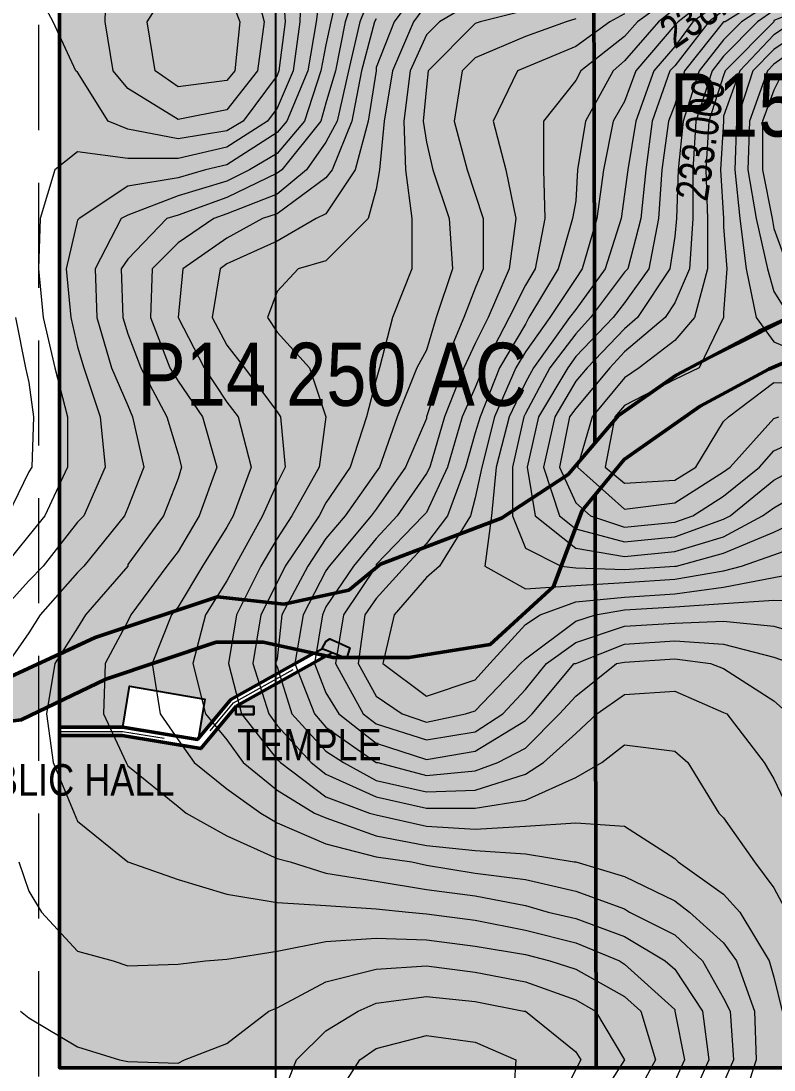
# Model space of a CAD drawing. Header units: metres. Extents: x 199095 to 216734, y 1644234 to 1657008.
# Drawn here: x 206197 to 207093, y 1651251 to 1652499 of the extents above; entities that cross this region are included whole.
import ezdxf
from ezdxf.enums import TextEntityAlignment as Align

# ---------------------------------------------------------------- set-up
doc = ezdxf.new("R2010")
doc.units = ezdxf.units.M
doc.linetypes.add('DASHED', pattern=[0.75, 0.5, -0.25])
for name, color, linetype in [('250 Ac', 10, 'Continuous'), ('C-ANNO-MATC', 7, 'DASHED'), ('CON TXT', 204, 'Continuous'), ('GRID', 7, 'Continuous'), ("PLOT NO'S", 1, 'Continuous')]:
    doc.layers.add(name, color=color, linetype=linetype)
doc.layers.add('CONTOURS', color=8, linetype='Continuous', lineweight=9)
doc.layers.add('STREAM', color=141, linetype='Continuous', lineweight=0)
doc.layers.add('Plot hatching', color=7, linetype='Continuous', true_color=0xffffdb)
doc.styles.get("Standard").update_dxf_attribs({"font": 'ARIALN.TTF'})

msp = doc.modelspace()

# ---------------------------------------------------------------- hatches: boundary and pattern name
at = {"layer": 'Plot hatching', "linetype": 'ByBlock'}
h = msp.add_hatch(color=256, dxfattribs=at)
h.dxf.hatch_style = 1
h.paths.add_polyline_path([(206877.7, 1652949.8), (206242.9, 1652949.8), (206242.9, 1651746), (206285.2, 1651765.7), (206430.7, 1651814.1), (206509.9, 1651805.4), (206587.1, 1651822.1), (206624.6, 1651852.9), (206759.1, 1651904), (206768.7, 1651907.7), (206847.8, 1651959.6), (206879.8, 1651996.8)])
at = {"layer": 'Plot hatching', "linetype": 'ByBlock', "lineweight": 9}
h = msp.add_hatch(color=256, dxfattribs=at)
h.dxf.hatch_style = 1
h.paths.add_polyline_path([(207495.9, 1652949.8), (206877.7, 1652949.8), (206879.8, 1651996.8), (206907.8, 1652029.5), (206976.3, 1652077.7), (207075.1, 1652129.9), (207291.3, 1652227.6), (207380.4, 1652263.7), (207480.1, 1652315), (207495.9, 1652323.5)])
h = msp.add_hatch(color=256, dxfattribs=at)
h.dxf.hatch_style = 1
h.paths.add_polyline_path([(207495.9, 1652288.9), (207465.4, 1652270.7), (207353.3, 1652209.4), (207265.5, 1652161.3), (207086.7, 1652084.7), (207004.9, 1652040.6), (206914.4, 1651977.2), (206879.9, 1651935.3), (206881.4, 1651254), (207453.1, 1651254), (207495.9, 1651254)])
at = {"layer": 'Plot hatching', "linetype": 'ByBlock'}
h = msp.add_hatch(color=256, dxfattribs=at)
h.dxf.hatch_style = 1
h.paths.add_polyline_path([(206879.9, 1651935.3), (206864.5, 1651916.6), (206830.7, 1651826.2), (206759.4, 1651761.3), (206755.1, 1651757.5), (206658.3, 1651741.8), (206568.7, 1651741.8), (206560.1, 1651743.7), (206453.2, 1651684), (206410.9, 1651633.6), (206317.3, 1651649.1), (206242.9, 1651649.1), (206242.9, 1651254), (206407.8, 1651254), (206617.7, 1651254), (206760.5, 1651254), (206881.4, 1651254)])
h = msp.add_hatch(color=256, dxfattribs=at)
h.dxf.hatch_style = 1
h.paths.add_polyline_path([(206500, 1651721.6), (206500, 1651756.7), (206485, 1651760), (206429.3, 1651760), (206297.9, 1651716), (206242.9, 1651689.5), (206242.9, 1651659.1), (206318.2, 1651659.1), (206326.3, 1651707.7), (206415.8, 1651692.5), (206408.1, 1651645.8), (206446.7, 1651691.8)])
h = msp.add_hatch(color=256, dxfattribs=at)
h.dxf.hatch_style = 1
h.paths.add_polyline_path([(206545.3, 1651746.9), (206500, 1651756.7), (206500, 1651721.6)])
at = {"layer": 'STREAM', "lineweight": 50}
h = msp.add_hatch(color=256, dxfattribs=at)
h.dxf.hatch_style = 1
h.paths.add_polyline_path([(203692.7, 1650713.2), (203672.2, 1650724.7), (203706.3, 1650771.5), (203719.7, 1650780.9), (203713.2, 1650786.1), (203714.2, 1650791.7), (203719.2, 1650793.4), (203722.7, 1650789.1), (203723.9, 1650790.7), (203720.8, 1650793.9), (203723.4, 1650795.6), (203726.9, 1650794.6), (203729.2, 1650796.7), (203731.6, 1650808.5), (203728.4, 1650809.4), (203723.8, 1650807.4), (203722.4, 1650810.7), (203731.3, 1650824.7), (203734.5, 1650835.5), (203734.5, 1650841), (203727.8, 1650843.3), (203727.1, 1650849.8), (203721.9, 1650857.1), (203723.8, 1650860), (203723.8, 1650863.3), (203718.8, 1650861.6), (203713.2, 1650867.4), (203713.2, 1650880.2), (203704.8, 1650886.9), (203704.8, 1650891.6), (203710.7, 1650898.9), (203712.7, 1650913.2), (203703.6, 1650920.5), (203706.5, 1650935.7), (203698.3, 1650943.5), (203695.6, 1650956.4), (203683.4, 1650964.9), (203687.7, 1650975.4), (203689.5, 1650993.8), (203689.5, 1651009.5), (203689.5, 1651025.3), (203683.3, 1651040.6), (203676.2, 1651054.6), (203680, 1651084), (203680, 1651121.3), (203660.9, 1651137.2), (203649.2, 1651126.9), (203633.5, 1651113), (203600, 1651078.4), (203559.2, 1651036.2), (203537.4, 1650981.9), (203523.2, 1650946.3), (203504.6, 1650905), (203481.5, 1650858.4), (203451.3, 1650822.7), (203413.8, 1650777.3), (203394.7, 1650825.9), (203428.9, 1650893), (203467.7, 1650964.1), (203489.4, 1651022.6), (203506.5, 1651061.4), (203550.7, 1651103.6), (203559.8, 1651122.9), (203616.7, 1651184.6), (203688.4, 1651248.9), (203746.6, 1651295.1), (203772.1, 1651317.3), (203810.2, 1651344.2), (203819.2, 1651368.2), (203840.9, 1651391.1), (203848.4, 1651399), (203852.1, 1651405.5), (203855.8, 1651412.1), (203866.8, 1651418.7), (203875.9, 1651431.2), (203900.7, 1651459.1), (203911.5, 1651479.3), (203923.4, 1651505.7), (203945.7, 1651541.8), (203945.7, 1651544.3), (203937.5, 1651550.2), (203942.5, 1651554.1), (203942.5, 1651559.1), (203950.5, 1651565.2), (203958.2, 1651560.7), (203961.5, 1651558.1), (203967.2, 1651564.5), (203989, 1651578.7), (204039.4, 1651590.8), (204071.8, 1651590.8), (204103.2, 1651599.2), (204100.1, 1651602.4), (204096.6, 1651610), (204103.9, 1651615.3), (204109.4, 1651615.3), (204111.7, 1651610.5), (204107.7, 1651603.8), (204112.7, 1651599.7), (204121.7, 1651602.3), (204123.7, 1651607.7), (204130.9, 1651609.9), (204136.7, 1651609.9), (204140.1, 1651611.5), (204178.9, 1651629.5), (204181.2, 1651636), (204217.8, 1651656.5), (204238.1, 1651667.5), (204241.4, 1651663.8), (204251.3, 1651663.8), (204264.2, 1651669), (204278.2, 1651670.5), (204286.8, 1651679.1), (204296.3, 1651682.7), (204310.6, 1651673.5), (204326.9, 1651673.5), (204335.2, 1651670.5), (204345.1, 1651660.1), (204355.8, 1651658.1), (204386.1, 1651653.7), (204417.7, 1651649), (204417.7, 1651652.7), (204431.7, 1651649.4), (204444.1, 1651650.9), (204457, 1651653.6), (204461.4, 1651642.5), (204468.6, 1651640.3), (204478.4, 1651632.2), (204492, 1651624.4), (204502.8, 1651618.8), (204507, 1651611), (204507, 1651604.7), (204510, 1651598.6), (204515.8, 1651587.1), (204534.1, 1651603.2), (204548.4, 1651618.8), (204558, 1651639.8), (204593, 1651685.5), (204606.4, 1651700.3), (204618.8, 1651711.6), (204638.2, 1651723.1), (204652, 1651729.7), (204667.4, 1651731), (204676.4, 1651733.1), (204692, 1651719.1), (204715.9, 1651708.8), (204735.5, 1651698.3), (204762.4, 1651687.6), (204788.3, 1651689.9), (204831.2, 1651686.6), (204862.7, 1651688), (204899.3, 1651689.9), (204921.7, 1651687.8), (204936.1, 1651688), (204958.7, 1651694.9), (204966.4, 1651696.3), (204978.9, 1651708.5), (204994.2, 1651706.6), (204999.5, 1651712.5), (205029.6, 1651722.1), (205062, 1651719.4), (205073.7, 1651719.4), (205104.4, 1651710), (205159.4, 1651693.2), (205238.2, 1651669.1), (205263.9, 1651669.1), (205379.2, 1651692.1), (205434.9, 1651697.4), (205538.4, 1651707.1), (205561, 1651703.1), (205602.6, 1651696), (205677.2, 1651677), (205766.2, 1651672.8), (205843.8, 1651669.1), (205938.5, 1651684.1), (205996.5, 1651691.3), (206053.3, 1651691.3), (206143.6, 1651691.3), (206179.2, 1651716.4), (206285.2, 1651765.7), (206430.7, 1651814.1), (206509.9, 1651805.4), (206587.1, 1651822.1), (206624.6, 1651852.9), (206768.7, 1651907.7), (206847.8, 1651959.6), (206907.8, 1652029.5), (206976.3, 1652077.7), (207075.1, 1652129.9), (207291.3, 1652227.6), (207380.4, 1652263.7), (207493.2, 1652321.8), (207522.3, 1652340.4), (207533.8, 1652350.8), (207530.6, 1652355.5), (207532.5, 1652357.8), (207538, 1652355.8), (207548.5, 1652355.8), (207554.7, 1652361.8), (207557.1, 1652374.4), (207565.3, 1652378.9), (207571.5, 1652371.4), (207581.9, 1652380.8), (207581.9, 1652402.2), (207586.7, 1652421), (207648, 1652436.9), (207745.7, 1652466.9), (207924.4, 1652417.9), (207923.8, 1652370.4), (207785, 1652427), (207715.2, 1652427), (207629.2, 1652395), (207618.6, 1652363.4), (207633.2, 1652343), (207612.3, 1652325.7), (207597.1, 1652340.9), (207543.6, 1652317.3), (207465.4, 1652270.7), (207353.3, 1652209.4), (207265.5, 1652161.3), (207086.7, 1652084.7), (207004.9, 1652040.6), (206914.4, 1651977.2), (206864.5, 1651916.6), (206830.7, 1651826.2), (206755.1, 1651757.5), (206658.3, 1651741.8), (206568.7, 1651741.8), (206485, 1651760), (206429.3, 1651760), (206297.9, 1651716), (206197.4, 1651667.6), (205962.8, 1651639), (205794.6, 1651639), (205631.5, 1651661.3), (205509.6, 1651687.9), (205380.5, 1651671.5), (205239.8, 1651639.4), (205126.5, 1651674.4), (205068.6, 1651688), (205028.5, 1651695.6), (204997, 1651689.3), (204973.8, 1651675.9), (204938.6, 1651659.1), (204919.1, 1651657), (204908.3, 1651660.9), (204883.1, 1651667.5), (204855.6, 1651667.5), (204831.5, 1651664.2), (204806.7, 1651660.8), (204769.5, 1651668.4), (204731, 1651682.3), (204701.1, 1651698.5), (204688.4, 1651704.7), (204661, 1651699.1), (204634.9, 1651687.9), (204628.7, 1651681.9), (204625.7, 1651665.1), (204612.9, 1651647.2), (204603.3, 1651641), (204590.7, 1651641), (204579.1, 1651627), (204569.9, 1651599.7), (204566.9, 1651591.1), (204565.4, 1651584.9), (204561.8, 1651580.3), (204557, 1651580.3), (204544, 1651571.8), (204528.3, 1651565.2), (204519, 1651566.9), (204500.4, 1651575.4), (204488.9, 1651590.3), (204481.4, 1651609.6), (204474.7, 1651619.2), (204459, 1651622.1), (204447.2, 1651628.3), (204420.8, 1651631.4), (204402.7, 1651631.4), (204391.6, 1651635.6), (204388.2, 1651637.4), (204380.7, 1651635.8), (204370.6, 1651638.8), (204350.5, 1651640.7), (204334.6, 1651644.7), (204323.5, 1651646.9), (204317.5, 1651634.8), (204311.3, 1651634.8), (204311.3, 1651643), (204315.5, 1651652.8), (204292.7, 1651652.8), (204264.8, 1651650), (204239.5, 1651644.9), (204213.6, 1651633.7), (204194.1, 1651621.5), (204192.1, 1651618), (204198.8, 1651612.9), (204196.2, 1651607.4), (204185.9, 1651603.9), (204176.6, 1651608.3), (204165.9, 1651601.8), (204157.2, 1651590.9), (204148.4, 1651587.3), (204134, 1651587.3), (204112.4, 1651582.1), (204096.9, 1651577.9), (204084.1, 1651577.9), (204075.8, 1651575.9), (204071, 1651571), (204062.2, 1651573.3), (204062.2, 1651576.3), (204044.8, 1651569.5), (204020.3, 1651560.7), (203998.8, 1651557.8), (203988.5, 1651549.5), (203991.4, 1651541.3), (203991.4, 1651536.6), (203985.4, 1651533.4), (203980.2, 1651524.8), (203973.9, 1651523), (203970, 1651523), (203962.3, 1651515), (203953.3, 1651493.1), (203945, 1651483.2), (203939.8, 1651481.9), (203935.2, 1651473.8), (203936.5, 1651471.4), (203941.4, 1651469.8), (203942.8, 1651463.7), (203939, 1651459.6), (203944.9, 1651449.5), (203948.4, 1651443.6), (203945.5, 1651437.8), (203935.2, 1651436), (203930.7, 1651444.3), (203922.9, 1651447.2), (203919.8, 1651452.3), (203902.3, 1651431.4), (203871.3, 1651388.7), (203840.5, 1651354.8), (203815.5, 1651329.9), (203783.9, 1651305.3), (203756.6, 1651279.7), (203695.1, 1651230.7), (203630.6, 1651164.9), (203605.6, 1651131.5), (203603.6, 1651127.4), (203608.1, 1651108.7), (203638.8, 1651140.2), (203669.2, 1651154.9), (203686.6, 1651154.9), (203690.5, 1651137), (203697.8, 1651097.6), (203701.2, 1651079.4), (203696.9, 1651030.3), (203702.2, 1651014.6), (203699.6, 1651006), (203697.9, 1651000.5), (203700.4, 1650993.2), (203704, 1650976.8), (203708.4, 1650960.8), (203708.4, 1650953.5), (203720.9, 1650942), (203722.2, 1650935.7), (203717.4, 1650925.4), (203722.2, 1650919.4), (203720.8, 1650915.3), (203726.1, 1650906.1), (203723.6, 1650898.5), (203722.1, 1650895.1), (203725.2, 1650888), (203723.3, 1650871.7), (203738.2, 1650866.3), (203745.4, 1650870.3), (203743.2, 1650879), (203747.2, 1650883.5), (203755.8, 1650885.9), (203761.1, 1650882.5), (203763.3, 1650874.6), (203757.6, 1650865.1), (203751.8, 1650861.2), (203756.4, 1650856.2), (203750.8, 1650838.3), (203746.1, 1650834.5), (203740.1, 1650834.5), (203740.1, 1650826.8), (203743, 1650815), (203740.5, 1650808), (203736.5, 1650808), (203733.8, 1650787.3), (203727.6, 1650773.6), (203708.2, 1650740.2)])

# ---------------------------------------------------------------- linework, layer by layer
at = {"linetype": 'ByBlock', "lineweight": 9}
msp.add_line((206242.9, 1652949.8), (206242.9, 1651254), dxfattribs=at)
at = {"linetype": 'ByBlock', "lineweight": 9, "flags": 128}
for points in [[(206759.1, 1651904), (206768.7, 1651907.7), (206847.8, 1651959.6), (206907.8, 1652029.5), (206976.3, 1652077.7), (207075.1, 1652129.9), (207291.3, 1652227.6), (207380.4, 1652263.7), (207453.1, 1652301.1)], [(207265.5, 1652161.3), (207086.7, 1652084.7), (207004.9, 1652040.6), (206914.4, 1651977.2), (206864.5, 1651916.6), (206830.7, 1651826.2), (206755.1, 1651757.5), (206658.3, 1651741.8), (206568.7, 1651741.8), (206485, 1651760), (206429.3, 1651760), (206297.9, 1651716), (206197.4, 1651667.6), (205962.8, 1651639)], [(206158.2, 1651701.6), (206179.2, 1651716.4), (206285.2, 1651765.7), (206430.7, 1651814.1), (206509.9, 1651805.4), (206587.1, 1651822.1), (206624.6, 1651852.9), (206759.1, 1651904)], [(206417.8, 1651254), (206617.7, 1651254), (206760.5, 1651254), (209323.8, 1651254)]]:
    msp.add_lwpolyline(points, dxfattribs=at)
at = {"flags": 128}
for points in [[(207396, 1652271.7), (207380.4, 1652263.7), (207294.4, 1652226.3), (207240, 1652202.6), (207188.8, 1652180.4), (207134, 1652156.5), (207092.6, 1652135.8), (207063.5, 1652121.2), (207033.1, 1652106.1), (207010, 1652094.5), (206976.3, 1652077.7), (206942.1, 1652053.6), (206907.8, 1652029.5), (206877.8, 1651994.5), (206852.3, 1651964.8)], [(206555.2, 1651752.5), (206560.2, 1651761.5), (206564.4, 1651764.2), (206574.3, 1651759.6), (206588.1, 1651753.3), (206584.1, 1651740.8), (206572.5, 1651745.4), (206560.6, 1651750.1), (206555.1, 1651752.3)], [(206326.3, 1651707.7), (206415.8, 1651692.5), (206407.8, 1651644.2), (206318.2, 1651659.1), (206326.3, 1651707.7)], [(206326.3, 1651707.7), (206415.8, 1651692.5), (206407.8, 1651644.2), (206318.2, 1651659.1), (206326.3, 1651707.7)]]:
    msp.add_lwpolyline(points, dxfattribs=at)
for points in [[(206318.2, 1651659.1), (206326.3, 1651707.7), (206415.8, 1651692.5), (206407.8, 1651644.2)], [(206318.2, 1651659.1), (206326.3, 1651707.7), (206415.8, 1651692.5), (206407.8, 1651644.2)], [(206474, 1651674.2), (206452.6, 1651674.2), (206452.6, 1651683.6), (206474, 1651683.6)], [(206474, 1651674.2), (206452.6, 1651674.2), (206452.6, 1651683.6), (206474, 1651683.6)], [(206474, 1651674.2), (206452.6, 1651674.2), (206452.6, 1651683.6), (206474, 1651683.6)], [(206474, 1651674.2), (206452.6, 1651674.2), (206452.6, 1651683.6), (206474, 1651683.6)], [(206474, 1651674.2), (206452.6, 1651674.2), (206452.6, 1651683.6), (206474, 1651683.6)], [(206474, 1651674.2), (206452.6, 1651674.2), (206452.6, 1651683.6), (206474, 1651683.6)], [(206474, 1651674.2), (206452.6, 1651674.2), (206452.6, 1651683.6), (206474, 1651683.6)]]:
    msp.add_lwpolyline(points, close=True, dxfattribs=at)
at = {"linetype": 'ByBlock', "lineweight": 9, "flags": 128}
for points in [[(206407.8, 1651644.2), (206318.2, 1651659.1), (206326.3, 1651707.7), (206415.8, 1651692.5)], [(206474, 1651674.2), (206452.6, 1651674.2), (206452.6, 1651683.6), (206474, 1651683.6)]]:
    msp.add_lwpolyline(points, close=True, dxfattribs=at)
msp.add_lwpolyline([(206452.6, 1651674.2), (206474, 1651674.2), (206474, 1651683.6), (206452.6, 1651683.6)], close=True)
msp.add_lwpolyline([(206452.6, 1651674.2), (206474, 1651674.2), (206474, 1651683.6), (206452.6, 1651683.6)], close=True)
at = {"linetype": 'ByBlock', "lineweight": 50, "flags": 128}
for points in [[(206242.9, 1651254), (206617.7, 1651254), (206760.5, 1651254), (208018.8, 1651254)], [(206417.8, 1651254), (206617.7, 1651254), (206760.5, 1651254), (209323.8, 1651254)]]:
    msp.add_lwpolyline(points, dxfattribs=at)
at = {"layer": '250 Ac', "linetype": 'ByBlock', "lineweight": 50, "flags": 128}
for points in [[(208009.9, 1651229), (208009.9, 1651254), (207495.9, 1651254), (207453.1, 1651254), (206881.4, 1651254), (206760.5, 1651254), (206617.7, 1651254), (206417.8, 1651254), (206413.2, 1651254), (206413.2, 1651254), (206407.8, 1651254), (206242.9, 1651254), (206242.9, 1652949.8), (206154.9, 1653009)], [(207453.1, 1652263.9), (207353.3, 1652209.4), (207265.5, 1652161.3), (207086.7, 1652084.7), (207004.9, 1652040.6), (206914.4, 1651977.2), (206864.5, 1651916.6), (206830.7, 1651826.2), (206759.4, 1651761.3)], [(206179.2, 1651716.4), (206285.2, 1651765.7), (206430.7, 1651814.1), (206509.9, 1651805.4), (206587.1, 1651822.1), (206624.6, 1651852.9), (206768.7, 1651907.7), (206847.8, 1651959.6), (206907.8, 1652029.5), (206976.3, 1652077.7), (207075.1, 1652129.9), (207291.3, 1652227.6)], [(207265.5, 1652161.3), (207086.7, 1652084.7), (207004.9, 1652040.6), (206914.4, 1651977.2), (206864.5, 1651916.6), (206830.7, 1651826.2), (206755.1, 1651757.5), (206658.3, 1651741.8), (206568.7, 1651741.8), (206485, 1651760), (206429.3, 1651760), (206297.9, 1651716), (206197.4, 1651667.6), (205962.8, 1651639)]]:
    msp.add_lwpolyline(points, dxfattribs=at)
for points in [[(206877.7, 1652949.8), (206242.9, 1652949.8), (206242.9, 1651746), (206285.2, 1651765.7), (206430.7, 1651814.1), (206509.9, 1651805.4), (206587.1, 1651822.1), (206624.6, 1651852.9), (206759.1, 1651904), (206768.7, 1651907.7), (206847.8, 1651959.6), (206879.8, 1651996.8)], [(207495.9, 1652949.8), (206877.7, 1652949.8), (206879.8, 1651996.8), (206907.8, 1652029.5), (206976.3, 1652077.7), (207075.1, 1652129.9), (207291.3, 1652227.6), (207380.4, 1652263.7), (207480.1, 1652315), (207495.9, 1652323.5)], [(207495.9, 1652288.9), (207465.4, 1652270.7), (207353.3, 1652209.4), (207265.5, 1652161.3), (207086.7, 1652084.7), (207004.9, 1652040.6), (206914.4, 1651977.2), (206879.9, 1651935.3), (206881.4, 1651254), (207453.1, 1651254), (207495.9, 1651254)], [(206453.2, 1651684), (206560.1, 1651743.7), (206545.3, 1651746.9), (206446.7, 1651691.8), (206406.9, 1651644.4), (206318.2, 1651659.1), (206242.9, 1651659.1), (206242.9, 1651649.1), (206317.3, 1651649.1), (206410.9, 1651633.6)]]:
    msp.add_lwpolyline(points, close=True, dxfattribs=at)
at = {"layer": 'C-ANNO-MATC', "lineweight": 9, "ltscale": 250, "flags": 128}
for points in [[(205992.8, 1653282.2), (205990.1, 1653272.2), (205978.9, 1653229.6), (205971.5, 1653201.8), (205952.9, 1653135.3), (205948.5, 1653118), (205980.7, 1653096.3), (206002, 1653081.9), (206027.4, 1653064.8), (206050.7, 1653049.1), (206217.9, 1652936.5), (206217.9, 1651229), (206693.9, 1651229)], [(206242.9, 1651654.1), (206317.7, 1651654.1), (206408.9, 1651639), (206449.9, 1651687.9), (206564.6, 1651751.9)]]:
    msp.add_lwpolyline(points, dxfattribs=at)
at = {"layer": 'CONTOURS', "flags": 128}
for points in [[(206306.6, 1652439.5), (206297, 1652497.5), (206298.9, 1652557.2), (206324, 1652588.2), (206383.9, 1652601.8), (206441.8, 1652588.2), (206470.8, 1652557.2), (206486.3, 1652497.5), (206478.5, 1652439.5), (206441.8, 1652393.1), (206383.9, 1652381.6), (206324, 1652418.2), (206306.6, 1652439.5)], [(206555.8, 1652557.2), (206548.1, 1652497.5), (206538.4, 1652439.5), (206513.3, 1652379.6), (206501.7, 1652366.1), (206441.8, 1652327.5), (206416.7, 1652321.8), (206383.9, 1652312), (206324, 1652302.4), (206266.1, 1652263.8), (206264.1, 1652261.9), (206250.6, 1652203.9), (206256.4, 1652146), (206264.1, 1652111.2), (206271.9, 1652086.1), (206291.2, 1652028.1), (206297, 1651968.2), (206271.9, 1651910.4), (206264.1, 1651902.6), (206223.6, 1651850.5), (206206.2, 1651833.1), (206169.5, 1651792.5)], [(206530.7, 1652557.2), (206528.8, 1652497.5), (206521, 1652439.5), (206501.7, 1652395.1), (206490.1, 1652379.6), (206441.8, 1652348.8), (206383.9, 1652335.2), (206324, 1652335.2), (206264.1, 1652343), (206237.1, 1652321.8), (206219.7, 1652263.8), (206217.8, 1652203.9), (206223.6, 1652146), (206237.1, 1652086.1), (206252.5, 1652028.1), (206252.5, 1651968.2), (206225.5, 1651910.4), (206206.2, 1651887.1), (206177.2, 1651850.5)], [(206579, 1652557.2), (206565.5, 1652497.5), (206559.7, 1652470.4), (206553.9, 1652439.5), (206534.5, 1652379.6), (206501.7, 1652341), (206468.9, 1652321.8), (206441.8, 1652308.1), (206383.9, 1652290.8), (206324, 1652267.6), (206316.3, 1652263.8), (206285.4, 1652203.9), (206287.3, 1652146), (206304.7, 1652086.1), (206324, 1652041.6), (206329.8, 1652028.1), (206343.3, 1651968.2), (206324, 1651920), (206320.2, 1651910.4), (206271.9, 1651850.5), (206264.1, 1651842.8), (206219.7, 1651792.5), (206206.2, 1651771.4), (206181.1, 1651734.6)], [(206507.5, 1652557.2), (206511.4, 1652497.5), (206503.6, 1652439.5), (206501.7, 1652433.8), (206461.2, 1652379.6), (206441.8, 1652368), (206383.9, 1652358.4), (206324, 1652370), (206300.8, 1652379.6), (206264.1, 1652437.6), (206262.2, 1652439.5), (206235.2, 1652497.5), (206206.2, 1652551.5)], [(206602.2, 1652557.2), (206582.8, 1652497.5), (206571.2, 1652439.5), (206559.7, 1652400.9), (206553.9, 1652379.6), (206507.5, 1652321.8), (206501.7, 1652317.9), (206441.8, 1652288.9), (206383.9, 1652267.6), (206370.4, 1652263.8), (206324, 1652215.5), (206316.3, 1652203.9), (206318.2, 1652146), (206324, 1652126.6), (206339.5, 1652086.1), (206370.4, 1652028.1), (206383.9, 1651983.8), (206387.8, 1651968.2), (206383.9, 1651954.8), (206366.5, 1651910.4), (206324, 1651852.4), (206324, 1651850.5), (206273.8, 1651792.5), (206264.1, 1651777.1), (206237.1, 1651734.6), (206227.4, 1651674.8), (206235.2, 1651616.9), (206260.3, 1651557), (206264.1, 1651547.2), (206324, 1651499), (206324, 1651499), (206383.9, 1651477.8), (206441.8, 1651460.4), (206501.7, 1651450.8), (206559.7, 1651446.9), (206619.5, 1651443), (206658.2, 1651439.1), (206679.4, 1651437.2), (206737.4, 1651429.5), (206797.2, 1651417.9), (206857.1, 1651402.5), (206909.2, 1651381.2), (206915, 1651377.4), (206974.9, 1651323.2), (206974.9, 1651321.4), (206986.5, 1651263.4), (206974.9, 1651238.2)], [(206356.8, 1652439.5), (206347.2, 1652497.5), (206383.9, 1652555.4), (206441.8, 1652538), (206457.3, 1652497.5), (206451.5, 1652439.5), (206441.8, 1652427.9), (206383.9, 1652420.2), (206356.8, 1652439.5)], [(206679.4, 1652549.6), (206640.8, 1652497.5), (206619.5, 1652443.4), (206619.5, 1652439.5), (206609.9, 1652379.6), (206594.4, 1652321.8), (206559.7, 1652269.5), (206548.1, 1652263.8), (206501.7, 1652236.8), (206441.8, 1652209.8), (206434.1, 1652203.9), (206424.5, 1652146), (206441.8, 1652113.1), (206463.1, 1652086.1), (206501.7, 1652034), (206505.6, 1652028.1), (206511.4, 1651968.2), (206501.7, 1651949), (206484.3, 1651910.4), (206451.5, 1651850.5), (206441.8, 1651833.1), (206416.7, 1651792.5), (206401.3, 1651734.6), (206416.7, 1651674.8), (206441.8, 1651643.9), (206461.2, 1651616.9), (206501.7, 1651584), (206546.1, 1651557), (206559.7, 1651551.1), (206619.5, 1651529.9), (206679.4, 1651518.4), (206737.4, 1651512.5), (206797.2, 1651508.6), (206855.2, 1651499), (206857.1, 1651499), (206915, 1651481.6), (206974.9, 1651452.6), (206992.3, 1651439.1), (207032.9, 1651402.5), (207048.3, 1651381.2), (207069.6, 1651321.4), (207071.5, 1651263.4), (207052.2, 1651203.5)], [(207152.6, 1652553.5), (207092.8, 1652534.1), (207034.8, 1652497.5), (207032.9, 1652497.5), (206986.5, 1652439.5), (206974.9, 1652399), (206967.2, 1652379.6), (206959.5, 1652321.8), (206955.6, 1652263.8), (206944, 1652203.9), (206915, 1652163.4), (206901.5, 1652146), (206857.1, 1652099.6), (206847.5, 1652086.1), (206812.7, 1652028.1), (206799.2, 1651968.2), (206808.8, 1651910.4), (206857.1, 1651871.8), (206915, 1651862.1), (206974.9, 1651867.9), (207032.9, 1651885.2), (207079.2, 1651910.4), (207092.8, 1651920), (207152.6, 1651954.8)], [(206619.5, 1652545.8), (206600.2, 1652497.5), (206586.7, 1652439.5), (206573.2, 1652379.6), (206559.7, 1652354.5), (206536.5, 1652321.8), (206501.7, 1652292.8), (206441.8, 1652269.5), (206426.4, 1652263.8), (206383.9, 1652234.8), (206353, 1652203.9), (206351, 1652146), (206374.2, 1652086.1), (206383.9, 1652070.6), (206412.9, 1652028.1), (206430.2, 1651968.2), (206409, 1651910.4), (206383.9, 1651867.9), (206370.4, 1651850.5), (206327.9, 1651792.5), (206324, 1651784.9), (206297, 1651734.6), (206295, 1651674.8), (206322.1, 1651616.9), (206324, 1651613), (206383.9, 1651564.6), (206393.5, 1651557), (206441.8, 1651529.9), (206501.7, 1651502.9), (206517.2, 1651499), (206559.7, 1651485.5), (206619.5, 1651475.9), (206679.4, 1651466.1), (206737.4, 1651458.5), (206797.2, 1651446.9), (206824.3, 1651439.1), (206857.1, 1651431.4), (206915, 1651410.1), (206963.3, 1651381.2), (206974.9, 1651371.5), (207007.8, 1651321.4), (207015.5, 1651263.4), (206988.5, 1651203.5)], [(207032.9, 1652539.9), (206978.8, 1652497.5), (206974.9, 1652493.6), (206928.6, 1652439.5), (206915, 1652402.9), (206901.5, 1652379.6), (206889.9, 1652321.8), (206882.2, 1652263.8), (206864.8, 1652203.9), (206857.1, 1652192.4), (206826.2, 1652146), (206797.2, 1652105.4), (206785.6, 1652086.1), (206760.5, 1652028.1), (206745.1, 1651968.2), (206737.4, 1651931.6), (206731.6, 1651910.4), (206694.9, 1651850.5), (206679.4, 1651837), (206640.8, 1651792.5), (206627.3, 1651734.6), (206679.4, 1651696), (206737.4, 1651715.2), (206754.7, 1651734.6), (206797.2, 1651781), (206814.6, 1651792.5), (206857.1, 1651808), (206915, 1651813.8), (206974.9, 1651817.6), (207032.9, 1651825.4), (207092.8, 1651837), (207152.6, 1651848.5)], [(207152.6, 1652543.8), (207092.8, 1652522.5), (207054.1, 1652497.5), (207032.9, 1652476.2), (207003.9, 1652439.5), (206984.6, 1652379.6), (206978.8, 1652321.8), (206976.9, 1652263.8), (206974.9, 1652242.5), (206969.1, 1652203.9), (206930.5, 1652146), (206915, 1652132.5), (206870.6, 1652086.1), (206857.1, 1652070.6), (206832, 1652028.1), (206818.5, 1651968.2), (206837.8, 1651910.4), (206857.1, 1651894.9), (206915, 1651879.5), (206974.9, 1651885.2), (207032.9, 1651906.5), (207040.6, 1651910.4), (207092.8, 1651952.9), (207121.7, 1651968.2)], [(206974.9, 1652530.2), (206930.5, 1652497.5), (206915, 1652480), (206862.9, 1652439.5), (206857.1, 1652427.9), (206818.5, 1652379.6), (206818.5, 1652321.8), (206820.4, 1652263.8), (206808.8, 1652203.9), (206797.2, 1652184.6), (206777.9, 1652146), (206747, 1652086.1), (206737.4, 1652062.9), (206721.9, 1652028.1), (206704.5, 1651968.2), (206679.4, 1651914.2), (206675.5, 1651910.4), (206619.5, 1651852.4), (206619.5, 1651850.5), (206580.9, 1651792.5), (206571.2, 1651734.6), (206604.1, 1651674.8), (206619.5, 1651663.1), (206679.4, 1651643.9), (206737.4, 1651653.5), (206770.2, 1651674.8), (206797.2, 1651703.8), (206822.3, 1651734.6), (206857.1, 1651759.8), (206915, 1651779), (206974.9, 1651782.9), (207032.9, 1651784.9), (207092.8, 1651779), (207152.6, 1651761.6)], [(206679.4, 1652518.6), (206664, 1652497.5), (206638.8, 1652439.5), (206629.2, 1652379.6), (206623.4, 1652321.8), (206619.5, 1652298.5), (206609.9, 1652263.8), (206559.7, 1652213.5), (206526.8, 1652203.9), (206501.7, 1652176.9), (206490.1, 1652146), (206501.7, 1652128.6), (206540.3, 1652086.1), (206559.7, 1652028.1), (206551.9, 1651968.2), (206519.1, 1651910.4), (206501.7, 1651883.4), (206482.4, 1651850.5), (206453.4, 1651792.5), (206443.8, 1651734.6), (206459.2, 1651674.8), (206501.7, 1651620.6), (206505.6, 1651616.9), (206559.7, 1651576.2), (206611.8, 1651557), (206619.5, 1651555), (206679.4, 1651541.5), (206737.4, 1651537.6), (206797.2, 1651541.5), (206857.1, 1651545.4), (206915, 1651541.5), (206974.9, 1651502.9), (206978.8, 1651499), (207032.9, 1651460.4), (207052.2, 1651439.1), (207087, 1651381.2), (207092.8, 1651361.9), (207102.4, 1651321.4)], [(206737.4, 1652522.5), (206694.9, 1652497.5), (206679.4, 1652482), (206660.1, 1652439.5), (206652.4, 1652379.6), (206654.3, 1652321.8), (206662, 1652263.8), (206662, 1652203.9), (206638.8, 1652146), (206623.4, 1652086.1), (206619.5, 1652072.6), (206607.9, 1652028.1), (206588.6, 1651968.2), (206559.7, 1651925.8), (206551.9, 1651910.4), (206511.4, 1651850.5), (206501.7, 1651831.1), (206482.4, 1651792.5), (206472.7, 1651734.6), (206492, 1651674.8), (206501.7, 1651661.2), (206542.3, 1651616.9), (206559.7, 1651603.2), (206619.5, 1651576.2), (206679.4, 1651562.8), (206737.4, 1651562.8), (206797.2, 1651572.4), (206857.1, 1651599.4), (206888, 1651616.9), (206915, 1651638), (206974.9, 1651630.4), (206990.4, 1651616.9), (207027.1, 1651557), (207032.9, 1651551.1), (207069.6, 1651499), (207092.8, 1651468.1), (207108.2, 1651439.1)], [(206974.9, 1652512.9), (206955.6, 1652497.5), (206915, 1652451.1), (206901.5, 1652439.5), (206868.7, 1652379.6), (206859, 1652321.8), (206857.1, 1652285), (206853.2, 1652263.8), (206835.9, 1652203.9), (206801.1, 1652146), (206797.2, 1652138.2), (206766.3, 1652086.1), (206743.2, 1652028.1), (206737.4, 1652008.9), (206725.8, 1651968.2), (206704.5, 1651910.4), (206679.4, 1651877.5), (206654.3, 1651850.5), (206619.5, 1651811.9), (206606, 1651792.5), (206598.3, 1651734.6), (206619.5, 1651696), (206650.4, 1651674.8), (206679.4, 1651665.1), (206725.8, 1651674.8), (206737.4, 1651678.6), (206791.4, 1651734.6), (206797.2, 1651740.4), (206857.1, 1651784.9), (206880.3, 1651792.5), (206915, 1651798.4), (206974.9, 1651802.2), (207032.9, 1651806.1), (207092.8, 1651809.9), (207152.6, 1651808)], [(207032.9, 1652524.5), (206996.2, 1652497.5), (206974.9, 1652468.5), (206949.8, 1652439.5), (206928.6, 1652379.6), (206918.9, 1652321.8), (206915, 1652292.8), (206911.2, 1652263.8), (206891.9, 1652203.9), (206857.1, 1652155.6), (206849.4, 1652146), (206806.9, 1652086.1), (206797.2, 1652068.8), (206777.9, 1652028.1), (206762.5, 1651968.2), (206756.7, 1651910.4), (206748.9, 1651850.5), (206797.2, 1651823.5), (206857.1, 1651827.4), (206915, 1651831.1), (206974.9, 1651835), (207032.9, 1651844.8), (207054.1, 1651850.5), (207092.8, 1651864), (207152.6, 1651885.2)], [(207152.6, 1652522.5), (207092.8, 1652499.4), (207092.8, 1652497.5), (207034.8, 1652439.5), (207032.9, 1652433.8), (207015.5, 1652379.6), (207011.6, 1652321.8), (207013.6, 1652263.8), (207013.6, 1652203.9), (206998.1, 1652146), (206974.9, 1652118.9), (206932.4, 1652086.1), (206915, 1652074.5), (206876.4, 1652028.1), (206859, 1651968.2), (206915, 1651918.1), (206974.9, 1651925.8), (207032.9, 1651962.5), (207040.6, 1651968.2), (207092.8, 1652026.2), (207098.5, 1652028.1)], [(206619.5, 1652501.2), (206617.6, 1652497.5), (206602.2, 1652439.5), (206590.6, 1652379.6), (206567.4, 1652321.8), (206559.7, 1652312), (206501.7, 1652269.5), (206484.3, 1652263.8), (206441.8, 1652240.6), (206389.7, 1652203.9), (206383.9, 1652146), (206414.8, 1652086.1), (206441.8, 1652045.5), (206455.4, 1652028.1), (206470.8, 1651968.2), (206449.6, 1651910.4), (206441.8, 1651896.9), (206412.9, 1651850.5), (206383.9, 1651802.2), (206376.2, 1651792.5), (206353, 1651734.6), (206362.6, 1651674.8), (206383.9, 1651643.9), (206403.2, 1651616.9), (206441.8, 1651585.9), (206482.4, 1651557), (206501.7, 1651545.4), (206559.7, 1651520.2), (206619.5, 1651504.8), (206662, 1651499), (206679.4, 1651495.1), (206737.4, 1651485.5), (206797.2, 1651477.8), (206857.1, 1651464.2), (206915, 1651443), (206920.8, 1651439.1), (206974.9, 1651412.1), (207007.8, 1651381.2), (207032.9, 1651336.8), (207040.6, 1651321.4), (207044.5, 1651263.4), (207032.9, 1651236.4)], [(206797.2, 1652511), (206743.2, 1652497.5), (206737.4, 1652495.5), (206681.3, 1652439.5), (206679.4, 1652420.2), (206675.5, 1652379.6), (206679.4, 1652354.5), (206687.1, 1652321.8), (206706.5, 1652263.8), (206710.3, 1652203.9), (206691, 1652146), (206679.4, 1652107.4), (206667.8, 1652086.1), (206644.6, 1652028.1), (206623.4, 1651968.2), (206619.5, 1651962.5), (206582.8, 1651910.4), (206559.7, 1651883.4), (206538.4, 1651850.5), (206507.5, 1651792.5), (206501.7, 1651740.4), (206499.8, 1651734.6), (206501.7, 1651730.8), (206519.1, 1651674.8), (206559.7, 1651630.4), (206580.9, 1651616.9), (206619.5, 1651595.6), (206679.4, 1651582), (206737.4, 1651584), (206797.2, 1651603.2), (206818.5, 1651616.9), (206857.1, 1651651.6), (206882.2, 1651674.8), (206915, 1651697.9), (206974.9, 1651701.8), (207032.9, 1651676.6), (207036.7, 1651674.8), (207081.2, 1651616.9), (207092.8, 1651597.5), (207112.1, 1651557)], [(206857.1, 1652501.2), (206845.5, 1652497.5), (206797.2, 1652480), (206737.4, 1652455), (206721.9, 1652439.5), (206712.2, 1652379.6), (206727.7, 1652321.8), (206737.4, 1652292.8), (206747, 1652263.8), (206747, 1652203.9), (206737.4, 1652180.8), (206723.8, 1652146), (206698.7, 1652086.1), (206679.4, 1652028.1), (206679.4, 1652026.2), (206654.3, 1651968.2), (206619.5, 1651918.1), (206613.7, 1651910.4), (206563.5, 1651850.5), (206559.7, 1651844.8), (206532.6, 1651792.5), (206523, 1651734.6), (206546.1, 1651674.8), (206559.7, 1651659.2), (206619.5, 1651616.9), (206621.5, 1651616.9), (206679.4, 1651601.4), (206737.4, 1651607.1), (206764.4, 1651616.9), (206797.2, 1651634.2), (206837.8, 1651674.8), (206857.1, 1651696), (206905.4, 1651734.6), (206915, 1651736.5), (206974.9, 1651740.4), (207017.4, 1651734.6), (207032.9, 1651728.9), (207092.8, 1651690.2), (207110.1, 1651674.8)], [(206915, 1652507.1), (206897.7, 1652497.5), (206857.1, 1652468.5), (206797.2, 1652443.4), (206787.6, 1652439.5), (206758.6, 1652379.6), (206774, 1652321.8), (206785.6, 1652263.8), (206777.9, 1652203.9), (206752.8, 1652146), (206737.4, 1652115.1), (206723.8, 1652086.1), (206700.7, 1652028.1), (206683.3, 1651968.2), (206679.4, 1651960.6), (206644.6, 1651910.4), (206619.5, 1651883.4), (206592.5, 1651850.5), (206559.7, 1651802.2), (206555.8, 1651792.5), (206546.1, 1651734.6), (206559.7, 1651699.9), (206575.1, 1651674.8), (206619.5, 1651640), (206679.4, 1651620.6), (206737.4, 1651630.4), (206797.2, 1651667), (206805, 1651674.8), (206855.2, 1651734.6), (206857.1, 1651734.6), (206915, 1651757.8), (206974.9, 1651761.6), (207032.9, 1651757.8), (207092.8, 1651742.4), (207114, 1651734.6)], [(207032.9, 1652511), (207015.5, 1652497.5), (206974.9, 1652445.2), (206969.1, 1652439.5), (206947.9, 1652379.6), (206940.2, 1652321.8), (206934.4, 1652263.8), (206918.9, 1652203.9), (206915, 1652200), (206874.5, 1652146), (206857.1, 1652126.6), (206826.2, 1652086.1), (206797.2, 1652032), (206795.3, 1652028.1), (206781.8, 1651968.2), (206781.8, 1651910.4), (206797.2, 1651871.8), (206839.7, 1651850.5), (206857.1, 1651848.5), (206915, 1651846.6), (206974.9, 1651850.5), (206976.9, 1651850.5), (207032.9, 1651866), (207092.8, 1651891), (207133.3, 1651910.4)], [(207092.8, 1652511), (207073.4, 1652497.5), (207032.9, 1652456.9), (207019.4, 1652439.5), (207000, 1652379.6), (206996.2, 1652321.8), (206996.2, 1652263.8), (206992.3, 1652203.9), (206974.9, 1652163.4), (206963.3, 1652146), (206915, 1652105.4), (206897.7, 1652086.1), (206857.1, 1652037.9), (206849.4, 1652028.1), (206837.8, 1651968.2), (206857.1, 1651925.8), (206874.5, 1651910.4), (206915, 1651896.9), (206974.9, 1651902.6), (206996.2, 1651910.4), (207032.9, 1651933.5), (207075.4, 1651968.2), (207092.8, 1651987.6), (207152.6, 1652014.6)], [(207115.9, 1652497.5), (207092.8, 1652482), (207052.2, 1652439.5), (207032.9, 1652385.4), (207032.9, 1652379.6), (207029, 1652321.8), (207032.9, 1652263.8), (207032.9, 1652254.1), (207036.7, 1652203.9), (207032.9, 1652151.8), (207032.9, 1652146), (207003.9, 1652086.1), (206974.9, 1652072.6), (206915, 1652041.6), (206903.5, 1652028.1), (206891.9, 1651968.2), (206915, 1651949), (206974.9, 1651952.9), (207000, 1651968.2), (207032.9, 1652022.4), (207038.7, 1652028.1), (207092.8, 1652068.8), (207152.6, 1652066.8)], [(207141, 1652497.5), (207092.8, 1652464.6), (207067.6, 1652439.5), (207048.3, 1652379.6), (207046.4, 1652321.8), (207052.2, 1652263.8), (207059.9, 1652203.9), (207071.5, 1652146), (207092.8, 1652117), (207152.6, 1652091.9)], [(207152.6, 1652489.8), (207092.8, 1652447.2), (207085, 1652439.5), (207063.8, 1652379.6), (207061.8, 1652321.8), (207071.5, 1652263.8), (207085, 1652203.9), (207092.8, 1652176.9), (207112.1, 1652146)], [(207104.3, 1652439.5), (207092.8, 1652416.4), (207079.2, 1652379.6), (207079.2, 1652321.8), (207090.8, 1652263.8), (207092.8, 1652252.1), (207110.1, 1652203.9)], [(206190.7, 1652146), (206202.3, 1652086.1), (206206.2, 1652068.8), (206212, 1652028.1), (206210, 1651968.2), (206206.2, 1651962.5), (206181.1, 1651910.4)], [(206194.6, 1651499), (206206.2, 1651464.2), (206221.6, 1651439.1), (206264.1, 1651392.8), (206306.6, 1651381.2), (206324, 1651375.4), (206383.9, 1651377.4), (206416.7, 1651381.2), (206441.8, 1651383.1), (206501.7, 1651392.8), (206559.7, 1651404.4), (206619.5, 1651408.2), (206679.4, 1651406.4), (206737.4, 1651398.6), (206797.2, 1651388.9), (206826.2, 1651381.2), (206857.1, 1651371.5), (206915, 1651338.8), (206934.4, 1651321.4), (206951.8, 1651263.4), (206918.9, 1651203.5)], [(206196.5, 1651321.4), (206206.2, 1651313.6), (206264.1, 1651278.9), (206314.4, 1651263.4), (206324, 1651261.5), (206383.9, 1651259.5), (206391.6, 1651263.4), (206441.8, 1651282.8), (206492, 1651321.4), (206501.7, 1651325.2), (206559.7, 1651356.1), (206619.5, 1651371.5), (206679.4, 1651375.4), (206737.4, 1651367.8), (206797.2, 1651356.1), (206857.1, 1651334.9), (206880.3, 1651321.4), (206915, 1651263.4), (206876.4, 1651203.5)], [(206501.7, 1651205.5), (206524.9, 1651263.4), (206559.7, 1651298.1), (206598.3, 1651321.4), (206619.5, 1651331), (206679.4, 1651338.8), (206737.4, 1651332.9), (206795.3, 1651321.4), (206797.2, 1651321.4), (206857.1, 1651273.1), (206862.9, 1651263.4), (206857.1, 1651251.9), (206832, 1651203.5)]]:
    msp.add_lwpolyline(points, dxfattribs=at)
msp.add_lwpolyline([(206559.7, 1651025.9), (206559.7, 1651027.8), (206551.9, 1651087.6), (206550, 1651145.6), (206559.7, 1651203.5), (206561.6, 1651203.5), (206600.2, 1651263.4), (206619.5, 1651276.9), (206679.4, 1651292.4), (206737.4, 1651284.6), (206785.6, 1651263.4), (206781.8, 1651203.5), (206754.7, 1651145.6), (206737.4, 1651103.1), (206731.6, 1651087.6), (206706.5, 1651027.8), (206683.3, 1650969.9), (206679.4, 1650962.1), (206619.5, 1650935.1), (206582.8, 1650969.9)], close=True, dxfattribs=at)
at = {"layer": 'GRID'}
msp.add_line((206500, 1656500), (206500, 1646828), dxfattribs=at)
at = {"layer": 'Plot hatching', "linetype": 'ByBlock', "flags": 128}
for points in [[(206879.9, 1651935.3), (206864.5, 1651916.6), (206830.7, 1651826.2), (206759.4, 1651761.3), (206755.1, 1651757.5), (206658.3, 1651741.8), (206568.7, 1651741.8), (206560.1, 1651743.7), (206453.2, 1651684), (206410.9, 1651633.6), (206317.3, 1651649.1), (206242.9, 1651649.1), (206242.9, 1651254), (206407.8, 1651254), (206617.7, 1651254), (206760.5, 1651254), (206881.4, 1651254)], [(206545.3, 1651746.9), (206485, 1651760), (206429.3, 1651760), (206297.9, 1651716), (206242.9, 1651689.5), (206242.9, 1651659.1), (206318.2, 1651659.1), (206406.9, 1651644.4), (206446.7, 1651691.8)]]:
    msp.add_lwpolyline(points, close=True, dxfattribs=at)
for points in [[(206242.9, 1651659.1), (206318.2, 1651659.1), (206406.9, 1651644.4), (206446.7, 1651691.8), (206555.8, 1651752.7)], [(206242.9, 1651649.1), (206317.3, 1651649.1), (206410.9, 1651633.6), (206453.2, 1651684), (206567, 1651747.6)], [(206318.2, 1651659.1), (206242.9, 1651659.1)]]:
    msp.add_lwpolyline(points, dxfattribs=at)
at = {"layer": 'STREAM', "lineweight": 50, "flags": 128}
msp.add_lwpolyline([(206179.2, 1651716.4), (206285.2, 1651765.7), (206430.7, 1651814.1), (206509.9, 1651805.4), (206587.1, 1651822.1), (206624.6, 1651852.9), (206768.7, 1651907.7), (206847.8, 1651959.6), (206907.8, 1652029.5), (206976.3, 1652077.7), (207075.1, 1652129.9), (207291.3, 1652227.6)], dxfattribs=at)
at = {"layer": 'STREAM', "flags": 128}
msp.add_lwpolyline([(207265.5, 1652161.3), (207086.7, 1652084.7), (207004.9, 1652040.6), (206914.4, 1651977.2), (206864.5, 1651916.6), (206830.7, 1651826.2), (206755.1, 1651757.5), (206658.3, 1651741.8), (206568.7, 1651741.8), (206485, 1651760), (206429.3, 1651760), (206297.9, 1651716), (206197.4, 1651667.6), (205962.8, 1651639)], dxfattribs=at)

# ---------------------------------------------------------------- texts
at = {"layer": '250 Ac', "linetype": 'ByBlock', "lineweight": 50}
for s, p in [('P15 250 AC', (206968.9, 1652361.3, -448)), ('P14 250 AC', (206335.7, 1652041.1, -448))]:
    msp.add_text(s, height=75, dxfattribs=at).set_placement(p)
at = {"layer": 'CON TXT'}
for s, rotation, width, p, p2 in [('238.000', 34.7227, 0.909747, (206974.9, 1652464.6), (207094.7, 1652547.6)), ('233.000', 81.5403, 0.901829, (207013.6, 1652283.1), (207034.8, 1652426))]:
    msp.add_text(s, height=38.68, rotation=rotation, dxfattribs=dict(at, width=width)).set_placement(p, p2, align=Align.FIT)
at = {"layer": "PLOT NO'S", "linetype": 'Continuous'}
for s, p in [('TEMPLE', (206454.3, 1651619.5, -224)), ('PUBLIC HALL', (206105.2, 1651577.6, -224))]:
    msp.add_text(s, height=37.5, dxfattribs=at).set_placement(p)

doc.saveas('drawing.dxf')
